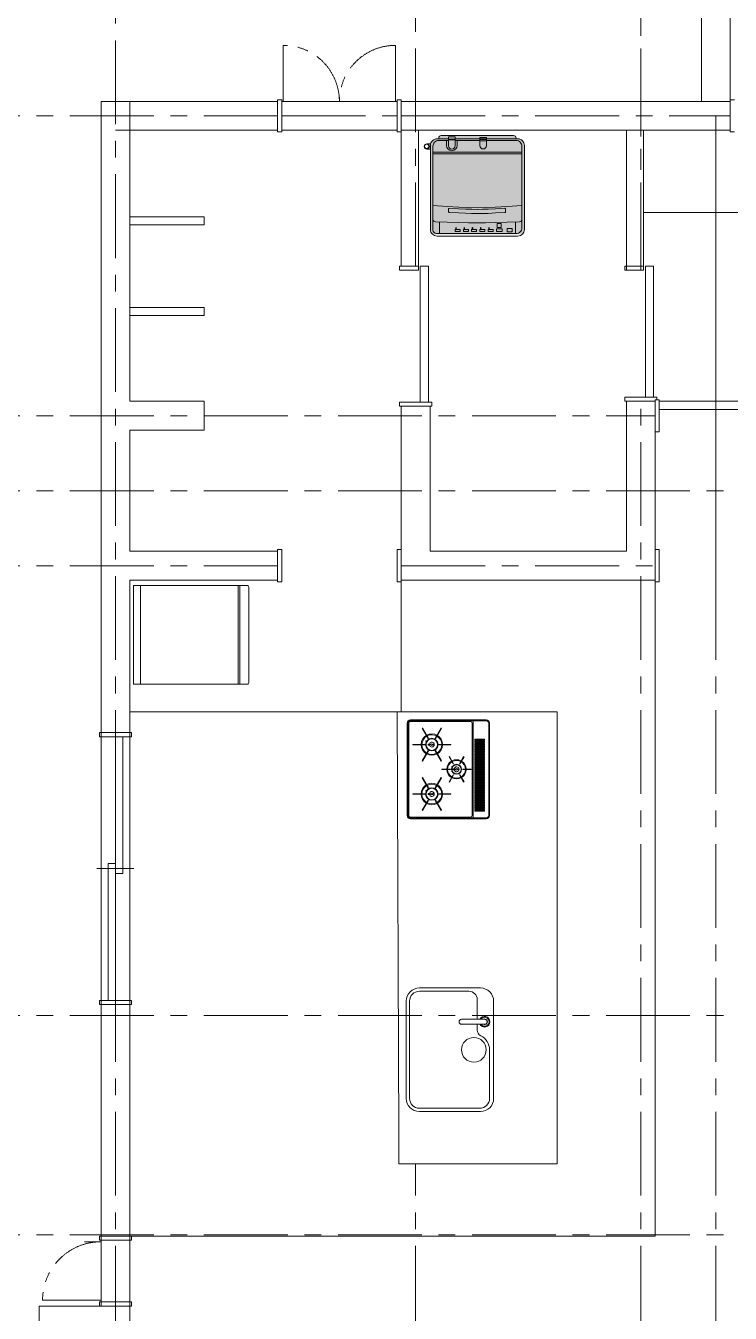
# Model space of a CAD drawing. Header units: millimetres. Extents: x -63086 to 144078, y -129912 to 13382.
# Drawn here: x 50146 to 54418, y 1483 to 9296 of the extents above; entities that cross this region are included whole.
import ezdxf

# ---------------------------------------------------------------- set-up
doc = ezdxf.new("R2010")
doc.units = ezdxf.units.MM
doc.linetypes.add('CENTERX2', pattern=[101.6, 63.5, -12.7, 12.7, -12.7])
doc.layers.get('0').update_dxf_attribs({"lineweight": 0})
for name, color, linetype, lineweight in [('001壁芯', 7, 'CENTERX2', 0), ('003壁', 7, 'Continuous', 9), ('004建具', 7, 'Continuous', 9), ('094システムキッチン', 7, 'Continuous', 0), ('097家具', 7, 'Continuous', 0)]:
    doc.layers.add(name, color=color, linetype=linetype, lineweight=lineweight)

# ---------------------------------------------------------------- blocks, each defined once
blk = doc.blocks.new('大型冷蔵庫6（CAD素材.com）')
at = {"color": 0, "linetype": 'ByBlock', "lineweight": -2}
for p, q in [((-300, 63.3), (300, 63.3)), ((-300, 53.3), (300, 53.3))]:
    blk.add_line(p, q, dxfattribs=at)
blk.add_lwpolyline([(-300, 699), (-300, 10, 0.414214), (-290, 0), (290, 0, 0.414214), (300, 10), (300, 699)], format="xyb", dxfattribs=at)
for points in [[(300, 699), (-300, 699)], [(-300, 657), (300, 657)]]:
    blk.add_lwpolyline(points, dxfattribs=at)
blk = doc.blocks.new('*U199')
at = {"color": 0, "linetype": 'ByBlock', "lineweight": -2}
for p, q in [((-19.5, 559.7), (4, 559.7)), ((112, 583.8), (152.5, 583.8)), ((152.7, 580), (302.9, 580)), ((153, 590), (302.9, 590)), ((302.9, 595.5), (342.1, 595.5)), ((302.9, 593.4), (342.1, 593.4)), ((302.9, 585.8), (342.1, 585.8)), ((302.9, 577.1), (342.1, 577.1)), ((-19.5, 527.8), (2.5, 527.8)), ((17.5, 510), (557.5, 510)), ((17.5, 500), (557.5, 500)), ((497.5, 45), (497.5, 45))]:
    blk.add_line(p, q, dxfattribs=at)
for points in [[(2.5, 550, -0.414214), (42.5, 590), (112.2, 590)], [(2.5, 550), (2.5, 40, 0.414214), (42.5, 0), (532.5, 0, 0.414214), (572.5, 40), (572.5, 550, 0.414214), (532.5, 590), (342.1, 590)], [(112.4, 580), (93.1, 580), (52.5, 580, 0.414273), (17.5, 545), (17.5, 36.8, 0.369893), (39.9, 15), (522.5, 15, 0.414214), (557.5, 50), (557.5, 545, 0.414214), (522.5, 580), (342.1, 580)], [(522.5, 590), (522.5, 595, 0.414214), (507.5, 610), (67.5, 610, 0.414214), (52.5, 595), (52.5, 590)], [(164.7, 580), (164.7, 550.3, -1), (100.3, 550.3), (100.3, 580)], [(112.4, 587.5), (112.4, 547.8, 1), (152.6, 547.8), (152.7, 547.8), (152.7, 587.5)], [(17.5, 100.4, 0.325505), (32.9, 85.9), (103, 83.6), (174.3, 81.6), (232.8, 80.4), (285, 80), (337.2, 80.4), (395.7, 81.6), (467, 83.6), (543.4, 85.9, 0.307853), (557.5, 101.2)]]:
    blk.add_lwpolyline(points, format="xyb", dxfattribs=at)
for points in [[(153, 602.6), (153, 587.5), (112.2, 587.5), (112.2, 602.6)], [(182.5, 39), (152.5, 39), (152.5, 27), (182.5, 27)], [(232.5, 39), (202.5, 39), (202.5, 27), (232.5, 27)], [(282.5, 39), (252.5, 39), (252.5, 27), (282.5, 27)], [(332.5, 39), (302.5, 39), (302.5, 27), (332.5, 27)], [(382.5, 39), (352.5, 39), (352.5, 27), (382.5, 27)], [(402.5, 27), (402.5, 43), (437.5, 43), (437.5, 27)], [(408, 51.6), (408, 75.6), (432, 75.6), (432, 51.6)]]:
    blk.add_lwpolyline(points, close=True, dxfattribs=at)
for points in [[(342.1, 548.3), (342.1, 598), (302.9, 598), (302.9, 548.3, 1)], [(397.8, 140.1), (453.9, 143.3, 0.467752), (458, 147.6), (457.7, 164.8, 0.369744), (453.8, 168.5), (397.7, 165.8), (353.6, 163.8), (317.3, 162.6), (285, 162.2), (252.7, 162.6), (216.5, 163.7), (172.3, 165.6), (116.3, 168.3, 0.379267), (112.3, 164.8), (111.7, 148, 0.423458), (115.7, 144), (171.8, 140.6), (216.1, 138.1), (252.5, 136.7), (284.8, 136.1), (317.2, 136.5), (353.5, 137.9)]]:
    blk.add_lwpolyline(points, format="xyb", close=True, dxfattribs=at)
for points in [[(557.5, 185.2), (467, 179.2), (395.7, 175), (337.2, 172.5), (285, 171.6), (232.8, 172.5), (174.3, 175), (103, 179.2), (17.5, 185.2)], [(57.5, 85.1), (57.5, 15.9)], [(517.5, 85.1), (517.5, 67.2), (517.5, 15)], [(467.5, 35), (467.5, 45), (497.5, 45)], [(497.5, 45), (497.5, 25), (467.5, 25), (467.5, 45)]]:
    blk.add_lwpolyline(points, dxfattribs=at)
for centre, radius in [((-19.5, 543.7), 16), ((-19.5, 543.7), 13), ((157.5, 49.5), 1.71), ((157.5, 43.4), 1.71), ((157.5, 49.5), 0.709), ((157.5, 43.4), 0.709), ((207.5, 49.5), 1.71), ((207.5, 43.4), 1.71), ((207.5, 49.5), 0.709), ((207.5, 43.4), 0.709), ((257.5, 49.5), 1.71), ((257.5, 43.4), 1.71), ((257.5, 49.5), 0.709), ((257.5, 43.4), 0.709), ((307.5, 49.5), 1.71), ((307.5, 43.4), 1.71), ((307.5, 49.5), 0.709), ((307.5, 43.4), 0.709), ((358, 49.5), 1.71), ((358, 43.4), 1.71), ((358, 49.5), 0.709), ((358, 43.4), 0.709)]:
    blk.add_circle(centre, radius, dxfattribs=at)

msp = doc.modelspace()

# ---------------------------------------------------------------- hatches: boundary and pattern name
at = {"layer": '097家具', "ltscale": 10, "true_color": 0x868788, "transparency": 33554587}
h = msp.add_hatch(color=252, dxfattribs=at)
h.dxf.hatch_style = 1
h.paths.add_polyline_path([(53155.2562, 8519.6516), (52615.2562, 8519.6516), (52615.2562, 8204.8036), (52700.7347, 8198.8901), (52772.0531, 8194.6662), (52830.598, 8192.1319), (52882.7562, 8191.2871), (52934.9144, 8192.1319), (52993.4593, 8194.6662), (53064.7777, 8198.8901), (53155.2562, 8204.8036)], flags=17)
h.paths.add_polyline_path([(52900.6931, 8567.9682), (52900.6931, 8599.6516), (52762.4825, 8599.6516), (52762.4825, 8569.9816, -1), (52698.0299, 8569.9816), (52698.0299, 8599.6516), (52690.8252, 8599.6516), (52650.2632, 8599.6608, 0.414272724), (52615.2562, 8564.6608), (52615.2562, 8529.6516), (53155.2562, 8529.6516), (53155.2562, 8564.6516, 0.414213562), (53120.2562, 8599.6516), (52939.8193, 8599.6516), (52939.8193, 8567.9682, -1)], flags=17)
h.paths.add_polyline_path([(52939.8193, 8596.7559), (52900.6931, 8596.7559), (52900.6931, 8567.9682, 1), (52939.8193, 8567.9682)], flags=16)
h.paths.add_polyline_path([(53155.2562, 8529.6516), (52615.2562, 8529.6516), (52615.2562, 8519.6516), (53155.2562, 8519.6516)], flags=17)
h.paths.add_polyline_path([(52762.4825, 8599.6516), (52750.4428, 8599.6516), (52750.3088, 8567.4253, -1), (52710.2035, 8567.4253), (52710.2035, 8599.6516), (52698.0299, 8599.6516), (52698.0299, 8569.9816, 1), (52762.4825, 8569.9816)], flags=16)
h.paths.add_polyline_path([(52710.2035, 8603.4422), (52710.2035, 8567.4253, 1), (52750.3088, 8567.4253), (52750.4301, 8603.4422)], flags=17)
h.paths.add_polyline_path([(52750.711, 8622.2169), (52709.9518, 8622.2169), (52709.9518, 8607.1957), (52750.711, 8607.1957)])
h.paths.add_polyline_path([(53105.2562, 8629.6516), (52665.2562, 8629.6516, 0.414213562), (52650.2562, 8614.6516), (52650.2562, 8609.6516), (52709.9518, 8609.6516), (52709.9518, 8622.2169), (52750.711, 8622.2169), (52750.711, 8609.6516), (52900.6931, 8609.6516), (52900.6931, 8617.6962), (52939.8193, 8617.6962), (52939.8193, 8609.6516), (53120.2562, 8609.6516), (53120.2562, 8614.6516, 0.414213562)])
h.paths.add_polyline_path([(52900.6931, 8609.6516), (52750.711, 8609.6516), (52750.711, 8607.1957), (52750.6601, 8599.6516), (52900.6931, 8599.6516)], flags=17)
h.paths.add_polyline_path([(52750.4428, 8607.1957), (52710.2035, 8607.1957), (52710.2035, 8603.4422), (52750.4428, 8603.4422)], flags=17)
h.paths.add_polyline_path([(52710.2035, 8607.1957), (52709.9518, 8607.1957), (52709.9518, 8609.6516), (52640.2562, 8609.6516, 0.414213562), (52600.2562, 8569.6516), (52600.2562, 8059.6516, 0.215374259), (52613.8129, 8029.639), (53156.6995, 8029.639, 0.215374259), (53170.2562, 8059.6516), (53170.2562, 8569.6516, 0.414213562), (53130.2562, 8609.6516), (52939.8193, 8609.6516), (52939.8193, 8599.6516), (53120.2562, 8599.6516, -0.414213562), (53155.2562, 8564.6516), (53155.2562, 8069.6516, -0.414213562), (53120.2562, 8034.6516), (52637.6995, 8034.6516, -0.369893064), (52615.2562, 8056.4747), (52615.2562, 8564.6608, -0.414272724), (52650.2632, 8599.6608), (52690.8252, 8599.6516), (52710.2035, 8599.6516)])
h.paths.add_polyline_path([(53055.4214, 8184.4032, 0.369744195), (53051.5441, 8188.1983), (52995.5014, 8185.4448), (52951.3283, 8183.4754), (52915.0702, 8182.2875), (52882.7729, 8181.8785), (52850.4819, 8182.246), (52814.2429, 8183.3873), (52770.1014, 8185.3), (52714.103, 8187.9816, 0.427922149), (52710.0662, 8183.7556), (52709.4624, 8167.6665, 0.42345751), (52713.4301, 8163.6111), (52769.6002, 8160.2149), (52813.8739, 8157.7809), (52850.2145, 8156.3016), (52882.5856, 8155.7692), (52914.9505, 8156.176), (52951.2727, 8157.5143), (52995.5155, 8159.7765), (53051.6426, 8162.9547, 0.467751726), (53055.8054, 8167.2092)], flags=0)
h.paths.add_polyline_path([(53155.2562, 8204.8036), (53064.7777, 8198.8901), (52993.4593, 8194.6662), (52934.9144, 8192.1319), (52882.7562, 8191.2871), (52830.598, 8192.1319), (52772.0531, 8194.6662), (52700.7347, 8198.8901), (52615.2562, 8204.8036), (52615.2562, 8120.0491, 0.325621266), (52630.6286, 8105.5197), (52700.7347, 8103.2017), (52772.0531, 8101.2072), (52830.598, 8100.0105), (52882.7562, 8099.6116), (52934.9144, 8100.0105), (52993.4593, 8101.2072), (53064.7777, 8103.2017), (53141.1529, 8105.5588, 0.307846909), (53155.2562, 8120.8981)], flags=17)
h.paths.add_polyline_path([(52882.5856, 8155.7692), (52850.2145, 8156.3016), (52813.8739, 8157.7809), (52769.6002, 8160.2149), (52713.4301, 8163.6111, -0.42345751), (52709.4624, 8167.6665), (52710.0915, 8184.4303, -0.379267382), (52714.103, 8187.9816), (52770.1014, 8185.3), (52814.2429, 8183.3873), (52850.4819, 8182.246), (52882.7729, 8181.8785), (52915.0702, 8182.2875), (52951.3283, 8183.4754), (52995.5014, 8185.4448), (53051.5441, 8188.1983, -0.369744195), (53055.4214, 8184.4032), (53055.8054, 8167.2092, -0.467751726), (53051.6426, 8162.9547), (52995.5155, 8159.7765), (52951.2727, 8157.5143), (52914.9505, 8156.176)], flags=16)
h.paths.add_polyline_path([(53115.2723, 8104.7601), (53064.7777, 8103.2017), (52993.4593, 8101.2072), (52934.9144, 8100.0105), (52882.7562, 8099.6116), (52830.598, 8100.0105), (52772.0531, 8101.2072), (52700.7347, 8103.2017), (52655.2218, 8104.7065), (52655.2813, 8034.6516), (53115.268, 8034.6516), (53115.2504, 8086.8732)], flags=17)
h.paths.add_polyline_path([(52756.9577, 8069.143, -1), (52753.5392, 8069.143, -1)], flags=16)
h.paths.add_polyline_path([(52755.9577, 8069.143, -1), (52754.5392, 8069.143, -1)], flags=0)
h.paths.add_polyline_path([(52756.9577, 8063.054, -1), (52753.5392, 8063.054, -1)], flags=16)
h.paths.add_polyline_path([(52755.9577, 8063.054, -1), (52754.5392, 8063.054, -1)], flags=0)
h.paths.add_polyline_path([(52780.2485, 8058.6516), (52780.2485, 8046.6516), (52750.2485, 8046.6516), (52750.2485, 8058.6516)], flags=16)
h.paths.add_polyline_path([(52806.9577, 8069.143, -1), (52803.5392, 8069.143, -1)], flags=16)
h.paths.add_polyline_path([(52805.9577, 8069.143, -1), (52804.5392, 8069.143, -1)], flags=0)
h.paths.add_polyline_path([(52806.9577, 8063.054, -1), (52803.5392, 8063.054, -1)], flags=16)
h.paths.add_polyline_path([(52805.9577, 8063.054, -1), (52804.5392, 8063.054, -1)], flags=0)
h.paths.add_polyline_path([(52800.2485, 8058.6516), (52830.2485, 8058.6516), (52830.2485, 8046.6516), (52800.2485, 8046.6516)], flags=16)
h.paths.add_polyline_path([(52856.9577, 8069.143, -1), (52853.5392, 8069.143, -1)], flags=16)
h.paths.add_polyline_path([(52850.2485, 8058.6516), (52880.2485, 8058.6516), (52880.2485, 8046.6516), (52850.2485, 8046.6516)], flags=16)
h.paths.add_polyline_path([(52855.9577, 8069.143, -1), (52854.5392, 8069.143, -1)], flags=0)
h.paths.add_polyline_path([(52856.9577, 8063.054, -1), (52853.5392, 8063.054, -1)], flags=16)
h.paths.add_polyline_path([(52855.9577, 8063.054, -1), (52854.5392, 8063.054, -1)], flags=0)
h.paths.add_polyline_path([(52900.2485, 8058.6516), (52930.2485, 8058.6516), (52930.2485, 8046.6516), (52900.2485, 8046.6516)], flags=16)
h.paths.add_polyline_path([(52906.9577, 8069.143, -1), (52903.5392, 8069.143, -1)], flags=16)
h.paths.add_polyline_path([(52905.9577, 8069.143, -1), (52904.5392, 8069.143, -1)], flags=0)
h.paths.add_polyline_path([(52906.9577, 8063.054, -1), (52903.5392, 8063.054, -1)], flags=16)
h.paths.add_polyline_path([(52905.9577, 8063.054, -1), (52904.5392, 8063.054, -1)], flags=0)
h.paths.add_polyline_path([(52950.2485, 8058.6516), (52980.2485, 8058.6516), (52980.2485, 8046.6516), (52950.2485, 8046.6516)], flags=16)
h.paths.add_polyline_path([(52957.4874, 8069.143, -1), (52954.0689, 8069.143, -1)], flags=16)
h.paths.add_polyline_path([(52957.4874, 8063.054, -1), (52954.0689, 8063.054, -1)], flags=16)
h.paths.add_polyline_path([(52956.4874, 8069.143, -1), (52955.0689, 8069.143, -1)], flags=0)
h.paths.add_polyline_path([(52956.4874, 8063.054, -1), (52955.0689, 8063.054, -1)], flags=0)
h.paths.add_polyline_path([(53000.2485, 8062.6516), (53035.2485, 8062.6516), (53035.2485, 8046.6516), (53000.2485, 8046.6516)], flags=16)
h.paths.add_polyline_path([(53005.7485, 8095.2583), (53029.7485, 8095.2583), (53029.7485, 8071.2583), (53005.7485, 8071.2583)], flags=16)
h.paths.add_polyline_path([(53065.2509, 8064.6516), (53095.2476, 8064.6516), (53095.2476, 8044.6516), (53065.2476, 8044.6516)], flags=16)
at = {"layer": '097家具', "ltscale": 10, "true_color": 0x868788, "transparency": 33554577}
h = msp.add_hatch(color=252, dxfattribs=at)
h.dxf.hatch_style = 1
h.paths.add_polyline_path([(53055.4214, 8184.4032, 0.369744195), (53051.5441, 8188.1983), (52995.5014, 8185.4448), (52951.3283, 8183.4754), (52915.0702, 8182.2875), (52882.7729, 8181.8785), (52850.4819, 8182.246), (52814.2429, 8183.3873), (52770.1014, 8185.3), (52714.103, 8187.9816, 0.427922149), (52710.0662, 8183.7556), (52709.4624, 8167.6665, 0.42345751), (52713.4301, 8163.6111), (52769.6002, 8160.2149), (52813.8739, 8157.7809), (52850.2145, 8156.3016), (52882.5856, 8155.7692), (52914.9505, 8156.176), (52951.2727, 8157.5143), (52995.5155, 8159.7765), (53051.6426, 8162.9547, 0.467751726), (53055.8054, 8167.2092)], flags=0)
h.paths.add_polyline_path([(53170.2562, 8569.6516, 0.414213562), (53130.2562, 8609.6516), (52939.8193, 8609.6516), (52939.8193, 8567.9682, -1), (52900.6931, 8567.9682), (52900.6931, 8599.6516), (52750.4428, 8599.6516), (52750.3088, 8567.4253, -1), (52710.2035, 8567.4253), (52710.2035, 8607.1957), (52709.9518, 8607.1957), (52709.9518, 8609.6516), (52640.2562, 8609.6516, 0.414213562), (52600.2562, 8569.6516), (52600.2562, 8059.6516, 0.215374259), (52613.8129, 8029.639), (53156.6995, 8029.639, 0.215374259), (53170.2562, 8059.6516)])
h.paths.add_polyline_path([(52750.2485, 8058.6516), (52780.2485, 8058.6516), (52780.2485, 8046.6516), (52750.2485, 8046.6516)], flags=16)
h.paths.add_polyline_path([(52756.9577, 8069.143, -1), (52753.5392, 8069.143, -1)], flags=16)
h.paths.add_polyline_path([(52756.9577, 8063.054, -1), (52753.5392, 8063.054, -1)], flags=16)
h.paths.add_polyline_path([(52755.9577, 8069.143, -1), (52754.5392, 8069.143, -1)], flags=0)
h.paths.add_polyline_path([(52755.9577, 8063.054, -1), (52754.5392, 8063.054, -1)], flags=0)
h.paths.add_polyline_path([(52709.4624, 8167.6665), (52710.0915, 8184.4303, -0.379267382), (52714.103, 8187.9816), (52770.1014, 8185.3), (52814.2429, 8183.3873), (52850.4819, 8182.246), (52882.7729, 8181.8785), (52915.0702, 8182.2875), (52951.3283, 8183.4754), (52995.5014, 8185.4448), (53051.5441, 8188.1983, -0.369744195), (53055.4214, 8184.4032), (53055.8054, 8167.2092, -0.467751726), (53051.6426, 8162.9547), (52995.5155, 8159.7765), (52951.2727, 8157.5143), (52914.9505, 8156.176), (52882.5856, 8155.7692), (52850.2145, 8156.3016), (52813.8739, 8157.7809), (52769.6002, 8160.2149), (52713.4301, 8163.6111, -0.42345751)], flags=16)
h.paths.add_polyline_path([(52800.2485, 8058.6516), (52830.2485, 8058.6516), (52830.2485, 8046.6516), (52800.2485, 8046.6516)], flags=16)
h.paths.add_polyline_path([(52806.9577, 8069.143, -1), (52803.5392, 8069.143, -1)], flags=16)
h.paths.add_polyline_path([(52806.9577, 8063.054, -1), (52803.5392, 8063.054, -1)], flags=16)
h.paths.add_polyline_path([(52805.9577, 8069.143, -1), (52804.5392, 8069.143, -1)], flags=0)
h.paths.add_polyline_path([(52805.9577, 8063.054, -1), (52804.5392, 8063.054, -1)], flags=0)
h.paths.add_polyline_path([(52850.2485, 8058.6516), (52880.2485, 8058.6516), (52880.2485, 8046.6516), (52850.2485, 8046.6516)], flags=16)
h.paths.add_polyline_path([(52856.9577, 8069.143, -1), (52853.5392, 8069.143, -1)], flags=16)
h.paths.add_polyline_path([(52856.9577, 8063.054, -1), (52853.5392, 8063.054, -1)], flags=16)
h.paths.add_polyline_path([(52855.9577, 8069.143, -1), (52854.5392, 8069.143, -1)], flags=0)
h.paths.add_polyline_path([(52855.9577, 8063.054, -1), (52854.5392, 8063.054, -1)], flags=0)
h.paths.add_polyline_path([(52900.2485, 8058.6516), (52930.2485, 8058.6516), (52930.2485, 8046.6516), (52900.2485, 8046.6516)], flags=16)
h.paths.add_polyline_path([(52906.9577, 8069.143, -1), (52903.5392, 8069.143, -1)], flags=16)
h.paths.add_polyline_path([(52906.9577, 8063.054, -1), (52903.5392, 8063.054, -1)], flags=16)
h.paths.add_polyline_path([(52905.9577, 8069.143, -1), (52904.5392, 8069.143, -1)], flags=0)
h.paths.add_polyline_path([(52905.9577, 8063.054, -1), (52904.5392, 8063.054, -1)], flags=0)
h.paths.add_polyline_path([(52950.2485, 8058.6516), (52980.2485, 8058.6516), (52980.2485, 8046.6516), (52950.2485, 8046.6516)], flags=16)
h.paths.add_polyline_path([(52957.4874, 8069.143, -1), (52954.0689, 8069.143, -1)], flags=16)
h.paths.add_polyline_path([(52957.4874, 8063.054, -1), (52954.0689, 8063.054, -1)], flags=16)
h.paths.add_polyline_path([(52956.4874, 8069.143, -1), (52955.0689, 8069.143, -1)], flags=0)
h.paths.add_polyline_path([(52956.4874, 8063.054, -1), (52955.0689, 8063.054, -1)], flags=0)
h.paths.add_polyline_path([(53000.2485, 8062.6516), (53035.2485, 8062.6516), (53035.2485, 8046.6516), (53000.2485, 8046.6516)], flags=16)
h.paths.add_polyline_path([(53005.7485, 8071.2583), (53005.7485, 8095.2583), (53029.7485, 8095.2583), (53029.7485, 8071.2583)], flags=16)
h.paths.add_polyline_path([(53065.2509, 8064.6516), (53095.2476, 8064.6516), (53095.2476, 8044.6516), (53065.2476, 8044.6516)], flags=16)
h.paths.add_polyline_path([(52939.8193, 8613.0364), (52900.6931, 8613.0364), (52900.6931, 8605.4941), (52939.8193, 8605.4941)])
h.paths.add_polyline_path([(52939.8193, 8605.4941), (52900.6931, 8605.4941), (52900.6931, 8596.7559), (52939.8193, 8596.7559)], flags=17)
at = {"layer": '097家具', "ltscale": 10, "true_color": 0x868788, "transparency": 33554587}
h = msp.add_hatch(color=252, dxfattribs=at)
h.dxf.hatch_style = 1
h.paths.add_polyline_path([(53155.2562, 8204.8036), (53064.7777, 8198.8901), (52993.4593, 8194.6662), (52934.9144, 8192.1319), (52882.7562, 8191.2871), (52830.598, 8192.1319), (52772.0531, 8194.6662), (52700.7347, 8198.8901), (52615.2562, 8204.8036), (52615.2562, 8120.0491, 0.325621266), (52630.6286, 8105.5197), (52700.7347, 8103.2017), (52772.0531, 8101.2072), (52830.598, 8100.0105), (52882.7562, 8099.6116), (52934.9144, 8100.0105), (52993.4593, 8101.2072), (53064.7777, 8103.2017), (53141.1529, 8105.5588, 0.307846909), (53155.2562, 8120.8981)])
h.paths.add_polyline_path([(52914.9505, 8156.176), (52882.5856, 8155.7692), (52850.2145, 8156.3016), (52813.8739, 8157.7809), (52769.6002, 8160.2149), (52713.4301, 8163.6111, -0.42345751), (52709.4624, 8167.6665), (52710.0915, 8184.4303, -0.379267382), (52714.103, 8187.9816), (52770.1014, 8185.3), (52814.2429, 8183.3873), (52850.4819, 8182.246), (52882.7729, 8181.8785), (52915.0702, 8182.2875), (52951.3283, 8183.4754), (52995.5014, 8185.4448), (53051.5441, 8188.1983, -0.369744195), (53055.4214, 8184.4032), (53055.8054, 8167.2092, -0.467751726), (53051.6426, 8162.9547), (52995.5155, 8159.7765), (52951.2727, 8157.5143)], flags=16)
h.paths.add_polyline_path([(53055.8054, 8167.2092), (53055.4214, 8184.4032, 0.369744195), (53051.5441, 8188.1983), (52995.5014, 8185.4448), (52951.3283, 8183.4754), (52915.0702, 8182.2875), (52882.7729, 8181.8785), (52850.4819, 8182.246), (52814.2429, 8183.3873), (52770.1014, 8185.3), (52714.103, 8187.9816, 0.427922149), (52710.0662, 8183.7556), (52709.4624, 8167.6665, 0.42345751), (52713.4301, 8163.6111), (52769.6002, 8160.2149), (52813.8739, 8157.7809), (52850.2145, 8156.3016), (52882.5856, 8155.7692), (52914.9505, 8156.176), (52951.2727, 8157.5143), (52995.5155, 8159.7765), (53051.6426, 8162.9547, 0.467751726)], flags=0)
h.paths.add_polyline_path([(53035.2485, 8062.6516), (53000.2485, 8062.6516), (53000.2485, 8046.6516), (53035.2485, 8046.6516)], flags=16)
h.paths.add_polyline_path([(53095.2476, 8064.6516), (53065.2509, 8064.6516), (53065.2509, 8054.6516), (53065.2476, 8044.6516), (53095.2476, 8044.6516)], flags=16)
h.paths.add_polyline_path([(53029.7485, 8095.2583), (53005.7485, 8095.2583), (53005.7485, 8071.2583), (53029.7485, 8071.2583)], flags=16)
h.paths.add_polyline_path([(52980.2485, 8058.6516), (52950.2485, 8058.6516), (52950.2485, 8046.6516), (52980.2485, 8046.6516)], flags=16)
h.paths.add_polyline_path([(52930.2485, 8058.6516), (52900.2485, 8058.6516), (52900.2485, 8046.6516), (52930.2485, 8046.6516)], flags=16)
h.paths.add_polyline_path([(52880.2485, 8058.6516), (52850.2485, 8058.6516), (52850.2485, 8046.6516), (52880.2485, 8046.6516)], flags=16)
h.paths.add_polyline_path([(53115.2504, 8086.8732), (53115.2723, 8104.7601), (53064.7777, 8103.2017), (52993.4593, 8101.2072), (52934.9144, 8100.0105), (52882.7562, 8099.6116), (52830.598, 8100.0105), (52772.0531, 8101.2072), (52700.7347, 8103.2017), (52630.6286, 8105.5197, -0.325621266), (52615.2562, 8120.0491), (52615.2562, 8056.4747, 0.369893064), (52637.6995, 8034.6516), (53115.268, 8034.6516)])
h.paths.add_polyline_path([(52850.2485, 8058.6516), (52880.2485, 8058.6516), (52880.2485, 8046.6516), (52850.2485, 8046.6516)], flags=0)
h.paths.add_polyline_path([(52853.5392, 8063.054, -1), (52856.9577, 8063.054, -1)], flags=16)
h.paths.add_polyline_path([(52854.5392, 8063.054, -1), (52855.9577, 8063.054, -1)], flags=0)
h.paths.add_polyline_path([(52853.5392, 8069.143, -1), (52856.9577, 8069.143, -1)], flags=16)
h.paths.add_polyline_path([(52854.5392, 8069.143, -1), (52855.9577, 8069.143, -1)], flags=0)
h.paths.add_polyline_path([(52830.2485, 8046.6516), (52800.2485, 8046.6516), (52800.2485, 8058.6516), (52830.2485, 8058.6516)], flags=16)
h.paths.add_polyline_path([(52803.5392, 8063.054, -1), (52806.9577, 8063.054, -1)], flags=16)
h.paths.add_polyline_path([(52804.5392, 8063.054, -1), (52805.9577, 8063.054, -1)], flags=0)
h.paths.add_polyline_path([(52803.5392, 8069.143, -1), (52806.9577, 8069.143, -1)], flags=16)
h.paths.add_polyline_path([(52804.5392, 8069.143, -1), (52805.9577, 8069.143, -1)], flags=0)
h.paths.add_polyline_path([(52900.2485, 8058.6516), (52930.2485, 8058.6516), (52930.2485, 8046.6516), (52900.2485, 8046.6516)], flags=0)
h.paths.add_polyline_path([(52903.5392, 8063.054, -1), (52906.9577, 8063.054, -1)], flags=16)
h.paths.add_polyline_path([(52905.9577, 8063.054, -1), (52904.5392, 8063.054, -1)], flags=0)
h.paths.add_polyline_path([(52903.5392, 8069.143, -1), (52906.9577, 8069.143, -1)], flags=16)
h.paths.add_polyline_path([(52904.5392, 8069.143, -1), (52905.9577, 8069.143, -1)], flags=0)
h.paths.add_polyline_path([(52780.2485, 8046.6516), (52750.2485, 8046.6516), (52750.2485, 8058.6516), (52780.2485, 8058.6516)], flags=16)
h.paths.add_polyline_path([(52753.5392, 8063.054, -1), (52756.9577, 8063.054, -1)], flags=16)
h.paths.add_polyline_path([(52753.5392, 8069.143, -1), (52756.9577, 8069.143, -1)], flags=16)
h.paths.add_polyline_path([(52754.5392, 8063.054, -1), (52755.9577, 8063.054, -1)], flags=0)
h.paths.add_polyline_path([(52754.5392, 8069.143, -1), (52755.9577, 8069.143, -1)], flags=0)
h.paths.add_polyline_path([(52950.2485, 8058.6516), (52980.2485, 8058.6516), (52980.2485, 8046.6516), (52950.2485, 8046.6516)], flags=0)
h.paths.add_polyline_path([(52957.4874, 8063.054, -1), (52954.0689, 8063.054, -1)], flags=16)
h.paths.add_polyline_path([(52954.0689, 8069.143, -1), (52957.4874, 8069.143, -1)], flags=16)
h.paths.add_polyline_path([(52956.4874, 8063.054, -1), (52955.0689, 8063.054, -1)], flags=0)
h.paths.add_polyline_path([(52956.4874, 8069.143, -1), (52955.0689, 8069.143, -1)], flags=0)
h.paths.add_polyline_path([(53000.2485, 8062.6516), (53035.2485, 8062.6516), (53035.2485, 8046.6516), (53000.2485, 8046.6516)], flags=0)
h.paths.add_polyline_path([(53005.7485, 8071.2583), (53005.7485, 8095.2583), (53029.7485, 8095.2583), (53029.7485, 8071.2583)], flags=16)
h.paths.add_polyline_path([(53065.2509, 8064.6516), (53095.2476, 8064.6516), (53095.2476, 8044.6516), (53065.2476, 8044.6516)], flags=0)
h.paths.add_polyline_path([(52780.2485, 8058.6516), (52750.2485, 8058.6516), (52750.2485, 8046.6516), (52780.2485, 8046.6516)], flags=16)
h.paths.add_polyline_path([(52830.2485, 8058.6516), (52800.2485, 8058.6516), (52800.2485, 8046.6516), (52830.2485, 8046.6516)], flags=16)
h = msp.add_hatch(color=252, dxfattribs=at)
h.dxf.hatch_style = 1
h.paths.add_polyline_path([(52980.2485, 8058.6516), (52950.2485, 8058.6516), (52950.2485, 8046.6516), (52980.2485, 8046.6516)])
h.paths.add_polyline_path([(53035.2485, 8062.6516), (53000.2485, 8062.6516), (53000.2485, 8046.6516), (53035.2485, 8046.6516)])
h.paths.add_polyline_path([(53095.2476, 8064.6516), (53065.2509, 8064.6516), (53065.2509, 8054.6516), (53065.2476, 8044.6516), (53095.2476, 8044.6516)])
h.paths.add_polyline_path([(53055.4214, 8184.4032, 0.369744195), (53051.5441, 8188.1983), (52995.5014, 8185.4448), (52951.3283, 8183.4754), (52915.0702, 8182.2875), (52882.7729, 8181.8785), (52850.4819, 8182.246), (52814.2429, 8183.3873), (52770.1014, 8185.3), (52714.103, 8187.9816, 0.379267382), (52710.0915, 8184.4303), (52709.4624, 8167.6665, 0.42345751), (52713.4301, 8163.6111), (52769.6002, 8160.2149), (52813.8739, 8157.7809), (52850.2145, 8156.3016), (52882.5856, 8155.7692), (52914.9505, 8156.176), (52951.2727, 8157.5143), (52995.5155, 8159.7765), (53051.6426, 8162.9547, 0.467751726), (53055.8054, 8167.2092)])
h = msp.add_hatch(color=252, dxfattribs=at)
h.dxf.hatch_style = 1
h.paths.add_polyline_path([(52880.2485, 8058.6516), (52850.2485, 8058.6516), (52850.2485, 8046.6516), (52880.2485, 8046.6516)], flags=16)
h.paths.add_polyline_path([(52930.2485, 8058.6516), (52900.2485, 8058.6516), (52900.2485, 8046.6516), (52930.2485, 8046.6516)], flags=16)
h.paths.add_polyline_path([(53115.2504, 8086.8732), (53115.2723, 8104.7601), (53064.7777, 8103.2017), (52993.4593, 8101.2072), (52934.9144, 8100.0105), (52882.7562, 8099.6116), (52830.598, 8100.0105), (52772.0531, 8101.2072), (52700.7347, 8103.2017), (52630.6286, 8105.5197, -0.325621266), (52615.2562, 8120.0491), (52615.2562, 8056.4747, 0.369893064), (52637.6995, 8034.6516), (53115.268, 8034.6516)])
h.paths.add_polyline_path([(52980.2485, 8046.6516), (52950.2485, 8046.6516), (52950.2485, 8058.6516), (52980.2485, 8058.6516)], flags=16)
h.paths.add_polyline_path([(53000.2485, 8062.6516), (53035.2485, 8062.6516), (53035.2485, 8046.6516), (53000.2485, 8046.6516)], flags=16)
h.paths.add_polyline_path([(52954.0689, 8063.054, -1), (52957.4874, 8063.054, -1)], flags=16)
h.paths.add_polyline_path([(52955.0689, 8063.054, -1), (52956.4874, 8063.054, -1)], flags=0)
h.paths.add_polyline_path([(52954.0689, 8069.143, -1), (52957.4874, 8069.143, -1)], flags=16)
h.paths.add_polyline_path([(52955.0689, 8069.143, -1), (52956.4874, 8069.143, -1)], flags=0)
h.paths.add_polyline_path([(53005.7485, 8071.2583), (53005.7485, 8095.2583), (53029.7485, 8095.2583), (53029.7485, 8071.2583)], flags=16)
h.paths.add_polyline_path([(52930.2485, 8046.6516), (52900.2485, 8046.6516), (52900.2485, 8058.6516), (52930.2485, 8058.6516)], flags=16)
h.paths.add_polyline_path([(52903.5392, 8063.054, -1), (52906.9577, 8063.054, -1)], flags=16)
h.paths.add_polyline_path([(52904.5392, 8063.054, -1), (52905.9577, 8063.054, -1)], flags=0)
h.paths.add_polyline_path([(52903.5392, 8069.143, -1), (52906.9577, 8069.143, -1)], flags=16)
h.paths.add_polyline_path([(52904.5392, 8069.143, -1), (52905.9577, 8069.143, -1)], flags=0)
h.paths.add_polyline_path([(53065.2509, 8064.6516), (53095.2476, 8064.6516), (53095.2476, 8044.6516), (53065.2476, 8044.6516)], flags=16)
h.paths.add_polyline_path([(52880.2485, 8046.6516), (52850.2485, 8046.6516), (52850.2485, 8058.6516), (52880.2485, 8058.6516)], flags=16)
h.paths.add_polyline_path([(52853.5392, 8063.054, -1), (52856.9577, 8063.054, -1)], flags=16)
h.paths.add_polyline_path([(52853.5392, 8069.143, -1), (52856.9577, 8069.143, -1)], flags=16)
h.paths.add_polyline_path([(52854.5392, 8063.054, -1), (52855.9577, 8063.054, -1)], flags=0)
h.paths.add_polyline_path([(52854.5392, 8069.143, -1), (52855.9577, 8069.143, -1)], flags=0)
h.paths.add_polyline_path([(52830.2485, 8046.6516), (52800.2485, 8046.6516), (52800.2485, 8058.6516), (52830.2485, 8058.6516)], flags=16)
h.paths.add_polyline_path([(52803.5392, 8063.054, -1), (52806.9577, 8063.054, -1)], flags=16)
h.paths.add_polyline_path([(52803.5392, 8069.143, -1), (52806.9577, 8069.143, -1)], flags=16)
h.paths.add_polyline_path([(52804.5392, 8063.054, -1), (52805.9577, 8063.054, -1)], flags=0)
h.paths.add_polyline_path([(52804.5392, 8069.143, -1), (52805.9577, 8069.143, -1)], flags=0)
h.paths.add_polyline_path([(52780.2485, 8046.6516), (52750.2485, 8046.6516), (52750.2485, 8058.6516), (52780.2485, 8058.6516)], flags=16)
h.paths.add_polyline_path([(52753.5392, 8063.054, -1), (52756.9577, 8063.054, -1)], flags=16)
h.paths.add_polyline_path([(52753.5392, 8069.143, -1), (52756.9577, 8069.143, -1)], flags=16)
h.paths.add_polyline_path([(52754.5392, 8063.054, -1), (52755.9577, 8063.054, -1)], flags=0)
h.paths.add_polyline_path([(52754.5392, 8069.143, -1), (52755.9577, 8069.143, -1)], flags=0)
h.paths.add_polyline_path([(53035.2485, 8062.6516), (53000.2485, 8062.6516), (53000.2485, 8046.6516), (53035.2485, 8046.6516)], flags=0)
h.paths.add_polyline_path([(53095.2476, 8064.6516), (53065.2509, 8064.6516), (53065.2509, 8054.6516), (53065.2476, 8044.6516), (53095.2476, 8044.6516)], flags=0)

# ---------------------------------------------------------------- linework, layer by layer
at = {"layer": '001壁芯', "ltscale": 8}
for p, q in [((50690.7448, -4305.5057), (50690.7448, 12115.3398)), ((52510.7448, 7836.9193), (52510.7448, 12115.3398)), ((53875.7448, 7836.9193), (53875.7448, 12115.3398)), ((53875.7448, 7811.9193), (53875.7448, 12115.3398)), ((48788.821, 8749.4193), (51673.2448, 8749.4193)), ((48788.821, 8749.4193), (51673.2448, 8749.4193)), ((51698.2448, 8749.4193), (52398.2448, 8749.4193)), ((51698.2448, 8749.4193), (52398.2448, 8749.4193)), ((52423.2448, 8749.4193), (54418.2448, 8749.4193)), ((52423.2448, 8749.4193), (54418.2448, 8749.4193)), ((54330.7448, 5931.9193), (54330.7448, 8749.4193)), ((54330.7448, -4305.5057), (54330.7448, 8749.4193)), ((53875.7448, -4305.5057), (53875.7448, 7011.9193)), ((48788.821, 6929.4193), (53963.2448, 6929.4193)), ((48788.821, 6474.4193), (66369.5065, 6474.4193)), ((48788.821, 6019.4193), (51673.2448, 6019.4193)), ((52423.2448, 6019.4193), (53963.2448, 6019.4193)), ((48788.821, 3289.4193), (55783.2448, 3289.4193)), ((52510.7448, 2291.9193), (52510.7448, 2389.2359)), ((52510.7448, -4305.5057), (52510.7448, 2389.2359)), ((48788.821, 1959.4193), (66369.5065, 1959.4193))]:
    msp.add_line(p, q, dxfattribs=at)
at = {"layer": '003壁', "ltscale": 10}
for p, q in [((50690.7448, 8836.9193), (50603.2448, 8836.9193)), ((50603.2448, 8836.9193), (50603.2448, 1526.9193)), ((50690.7448, 8749.4193), (50690.7448, 8836.9193)), ((50690.7448, 8836.9193), (51673.2448, 8836.9193)), ((50690.7448, 8836.9193), (51673.2448, 8836.9193)), ((50778.2448, 8836.9193), (50778.2448, 7016.9193)), ((51698.2448, 8836.9193), (52398.2448, 8836.9193)), ((51698.2448, 8836.9193), (52398.2448, 8836.9193)), ((52423.2448, 8836.9193), (54418.2448, 8836.9193)), ((52423.2448, 8836.9193), (52528.6675, 8836.9193)), ((54418.2448, 8836.9193), (54418.2448, 8846.9193)), ((50690.7448, 8661.9193), (51673.2448, 8661.9193)), ((51698.2448, 8661.9193), (52398.2448, 8661.9193)), ((52510.7448, 8661.9193), (52423.2448, 8661.9193)), ((52423.2448, 8661.9193), (52423.2448, 7836.9193)), ((52423.2448, 8661.9193), (54418.2448, 8661.9193)), ((53788.2448, 8661.9193), (53788.2448, 7811.9193)), ((53788.2448, 8661.9193), (53788.2448, 7836.9193)), ((50778.2448, 7016.9193), (51228.2448, 7016.9193)), ((51228.2448, 7016.9193), (51228.2448, 6841.9193)), ((52423.2448, 6986.9193), (52423.2448, 6106.9193)), ((52598.2448, 6986.9193), (52598.2448, 6106.9193)), ((53788.2448, 7016.9193), (53788.2448, 6106.9193)), ((54813.2448, 7016.9193), (53988.2448, 7016.9193)), ((51228.2448, 6841.9193), (50778.2448, 6841.9193)), ((50778.2448, 6841.9193), (50778.2448, 6106.9193)), ((53963.2448, 6841.9193), (53963.2448, 6106.9193)), ((50778.2448, 6106.9193), (51673.2448, 6106.9193)), ((52598.2448, 6106.9193), (53788.2448, 6106.9193)), ((50778.2448, 5931.9193), (51673.2448, 5931.9193)), ((50778.2448, 5931.9193), (50778.2448, 1351.9193)), ((52423.2448, 5931.9193), (53963.2448, 5931.9193)), ((50603.2448, 3289.4193), (50603.2448, 1526.9193)), ((50228.2448, -568.0807), (50228.2448, 1526.9193)), ((50603.2448, 1526.9193), (50228.2448, 1526.9193))]:
    msp.add_line(p, q, dxfattribs=at)
at = {"layer": '004建具', "ltscale": 10}
for p, q in [((54243.2448, 10201.9193), (54243.2448, 8836.9193)), ((54418.2448, 10026.9193), (54418.2448, 8836.9193)), ((50690.7448, 4981.9193), (50690.7448, 3381.9193)), ((50735.7448, 4151.9193), (50735.7448, 4981.9193)), ((50690.7448, 4181.9193), (50576.8467, 4181.9193)), ((50576.8467, 4181.9193), (50800.7513, 4181.9193)), ((50690.7448, 4211.9193), (50645.7448, 4211.9193)), ((50645.7448, 4211.9193), (50645.7448, 3381.9193)), ((50690.7448, 4181.9193), (50690.7448, 4211.9193)), ((50690.7448, 4181.9193), (50690.7448, 4151.9193)), ((50690.7448, 4151.9193), (50735.7448, 4151.9193))]:
    msp.add_line(p, q, dxfattribs=at)
at = {"layer": '004建具', "linetype": 'CENTERX2', "ltscale": 5}
for p, q in [((51698.2448, 8846.9193), (51673.2448, 8846.9193)), ((51673.2448, 8846.9193), (51673.2448, 8836.9193)), ((51673.2448, 8836.9193), (51673.2448, 8661.9193)), ((51698.2448, 8836.9193), (51698.2448, 8846.9193)), ((51698.2448, 8651.9193), (51698.2448, 8836.9193)), ((52423.2448, 8846.9193), (52398.2448, 8846.9193)), ((52398.2448, 8846.9193), (52398.2448, 8836.9193)), ((52398.2448, 8836.9193), (52398.2448, 8661.9193)), ((52423.2448, 8836.9193), (52423.2448, 8846.9193)), ((52423.2448, 8651.9193), (52423.2448, 8836.9193)), ((54443.2448, 8846.9193), (54418.2448, 8846.9193)), ((54418.2448, 8846.9193), (54418.2448, 8836.9193)), ((54418.2448, 8836.9193), (54418.2448, 8661.9193)), ((51673.2448, 8661.9193), (51673.2448, 8651.9193)), ((51673.2448, 8651.9193), (51698.2448, 8651.9193)), ((52398.2448, 8661.9193), (52398.2448, 8651.9193)), ((52398.2448, 8651.9193), (52423.2448, 8651.9193)), ((54418.2448, 8661.9193), (54418.2448, 8651.9193)), ((54418.2448, 8651.9193), (54443.2448, 8651.9193)), ((52423.2448, 7836.9193), (52413.2448, 7836.9193)), ((52413.2448, 7836.9193), (52413.2448, 7811.9193)), ((52527.7448, 7836.9193), (52423.2448, 7836.9193)), ((52538.8875, 7836.9193), (52588.8875, 7836.9193)), ((53788.2448, 7836.9193), (53778.2448, 7836.9193)), ((53778.2448, 7836.9193), (53778.2448, 7811.9193)), ((53892.7448, 7836.9193), (53788.2448, 7836.9193)), ((53903.8875, 7836.9193), (53953.8875, 7836.9193)), ((52413.2448, 7811.9193), (52423.2448, 7811.9193)), ((52423.2448, 7811.9193), (52510.7448, 7811.9193)), ((53778.2448, 7811.9193), (53788.2448, 7811.9193)), ((53788.2448, 7811.9193), (53875.7448, 7811.9193)), ((53788.2448, 7041.9193), (53778.2448, 7041.9193)), ((53778.2448, 7041.9193), (53778.2448, 7016.9193)), ((53973.2448, 7041.9193), (53788.2448, 7041.9193)), ((53973.2448, 7026.9193), (53973.2448, 7041.9193)), ((52423.2448, 7011.9193), (52413.2448, 7011.9193)), ((52413.2448, 7011.9193), (52413.2448, 6986.9193)), ((52413.2448, 6986.9193), (52423.2448, 6986.9193)), ((52608.2448, 7011.9193), (52423.2448, 7011.9193)), ((52423.2448, 6986.9193), (52598.2448, 6986.9193)), ((52598.2448, 6986.9193), (52608.2448, 6986.9193)), ((52608.2448, 6986.9193), (52608.2448, 7011.9193)), ((53778.2448, 7016.9193), (53788.2448, 7016.9193)), ((53788.2448, 7016.9193), (53963.2448, 7016.9193)), ((53988.2448, 7026.9193), (53963.2448, 7026.9193)), ((53963.2448, 7026.9193), (53963.2448, 7016.9193)), ((53963.2448, 7016.9193), (53963.2448, 6841.9193)), ((53988.2448, 7016.9193), (53988.2448, 7026.9193)), ((53988.2448, 6831.9193), (53988.2448, 7016.9193)), ((53963.2448, 6841.9193), (53963.2448, 6831.9193)), ((53963.2448, 6831.9193), (53988.2448, 6831.9193)), ((51698.2448, 6116.9193), (51673.2448, 6116.9193)), ((51673.2448, 6116.9193), (51673.2448, 6106.9193)), ((51673.2448, 6106.9193), (51673.2448, 5931.9193)), ((51698.2448, 6106.9193), (51698.2448, 6116.9193)), ((51698.2448, 5921.9193), (51698.2448, 6106.9193)), ((52423.2448, 6116.9193), (52398.2448, 6116.9193)), ((52398.2448, 6116.9193), (52398.2448, 6106.9193)), ((52398.2448, 6106.9193), (52398.2448, 5931.9193)), ((52423.2448, 6106.9193), (52423.2448, 6116.9193)), ((52423.2448, 5921.9193), (52423.2448, 6106.9193)), ((53988.2448, 6116.9193), (53963.2448, 6116.9193)), ((53963.2448, 6116.9193), (53963.2448, 6106.9193)), ((53963.2448, 6106.9193), (53963.2448, 5931.9193)), ((53988.2448, 6106.9193), (53988.2448, 6116.9193)), ((53988.2448, 5921.9193), (53988.2448, 6106.9193)), ((51673.2448, 5931.9193), (51673.2448, 5921.9193)), ((51673.2448, 5921.9193), (51698.2448, 5921.9193)), ((52398.2448, 5931.9193), (52398.2448, 5921.9193)), ((52398.2448, 5921.9193), (52423.2448, 5921.9193)), ((53963.2448, 5931.9193), (53963.2448, 5921.9193)), ((53963.2448, 5921.9193), (53988.2448, 5921.9193)), ((50603.2448, 5006.9193), (50593.2448, 5006.9193)), ((50593.2448, 5006.9193), (50593.2448, 4981.9193)), ((50788.2448, 5006.9193), (50603.2448, 5006.9193)), ((50788.2448, 4981.9193), (50788.2448, 5006.9193)), ((50593.2448, 4981.9193), (50603.2448, 4981.9193)), ((50603.2448, 4981.9193), (50778.2448, 4981.9193)), ((50778.2448, 4981.9193), (50788.2448, 4981.9193)), ((50603.2448, 3381.9193), (50593.2448, 3381.9193)), ((50593.2448, 3381.9193), (50593.2448, 3356.9193)), ((50788.2448, 3381.9193), (50603.2448, 3381.9193)), ((50788.2448, 3356.9193), (50788.2448, 3381.9193)), ((50593.2448, 3356.9193), (50603.2448, 3356.9193)), ((50603.2448, 3356.9193), (50778.2448, 3356.9193)), ((50778.2448, 3356.9193), (50788.2448, 3356.9193)), ((50603.2448, 1951.9193), (50593.2448, 1951.9193)), ((50593.2448, 1951.9193), (50593.2448, 1926.9193)), ((50593.2448, 1926.9193), (50603.2448, 1926.9193)), ((50788.2448, 1951.9193), (50603.2448, 1951.9193)), ((50603.2448, 1926.9193), (50778.2448, 1926.9193)), ((50778.2448, 1926.9193), (50788.2448, 1926.9193)), ((50788.2448, 1926.9193), (50788.2448, 1951.9193)), ((50603.2448, 1551.9193), (50593.2448, 1551.9193)), ((50593.2448, 1551.9193), (50593.2448, 1526.9193)), ((50593.2448, 1526.9193), (50603.2448, 1526.9193)), ((50788.2448, 1551.9193), (50603.2448, 1551.9193)), ((50603.2448, 1526.9193), (50778.2448, 1526.9193)), ((50778.2448, 1526.9193), (50788.2448, 1526.9193)), ((50788.2448, 1526.9193), (50788.2448, 1551.9193))]:
    msp.add_line(p, q, dxfattribs=at)
for centre, radius, start, end in [((51708.2448, 8836.9193), 340, 0, 90), ((52388.2448, 8836.9193), 340, 90, 180), ((50603.2448, 1561.9193), 355, 90, 180)]:
    msp.add_arc(centre, radius, start, end, dxfattribs=at)
at = {"layer": '094システムキッチン', "ltscale": 10}
for points in [[(52408.707, 2559.2359), (52398.2448, 5131.9193), (53148.2448, 5131.9193)], [(52858.707, 4488.8568), (52858.707, 5078.8568)], [(52593.9168, 4936.3568), (52588.707, 4936.3568)], [(52593.9168, 4931.3568), (52588.707, 4931.3568)], [(52743.9168, 4786.3568), (52738.707, 4786.3568)], [(52743.9168, 4781.3568), (52738.707, 4781.3568)], [(52593.9168, 4636.3568), (52588.707, 4636.3568)], [(52593.9168, 4631.3568), (52588.707, 4631.3568)], [(52883.707, 3202.9041), (52883.707, 3236.9703)]]:
    msp.add_lwpolyline(points, dxfattribs=at)
for points in [[(52458.707, 4503.8568), (52458.707, 5063.8568, -0.414213562), (52478.707, 5083.8568), (52938.707, 5083.8568, -0.414213562), (52958.707, 5063.8568), (52958.707, 4503.8568, -0.414213562), (52938.707, 4483.8568), (52478.707, 4483.8568, -0.414213562)], [(52463.707, 4503.8568), (52463.707, 5063.8568, -0.414213562), (52478.707, 5078.8568), (52938.707, 5078.8568, -0.414213562), (52953.707, 5063.8568), (52953.707, 4503.8568, -0.414213562), (52938.707, 4488.8568), (52478.707, 4488.8568, -0.414213562)], [(52468.707, 4503.8568), (52468.707, 5063.8568, -0.414213562), (52478.707, 5073.8568), (52843.707, 5073.8568, -0.414213562), (52853.707, 5063.8568), (52853.707, 4503.8568, -0.414213562), (52843.707, 4493.8568), (52478.707, 4493.8568, -0.414213562)], [(52983.707, 2786.9703), (52983.707, 3376.9703, 0.414213562), (52903.707, 3456.9703), (52533.707, 3456.9703, 0.414213562), (52453.707, 3376.9703), (52453.707, 2786.9703, 0.414213562), (52533.707, 2706.9703), (52903.707, 2706.9703, 0.414213562)], [(52788.707, 3236.9703, -1), (52788.707, 3266.9703), (52928.707, 3266.9703, -1), (52928.707, 3236.9703)]]:
    msp.add_lwpolyline(points, format="xyb", close=True, dxfattribs=at)
for points in [[(52588.506, 4971.8459), (52585.908, 4970.3459), (52549.908, 5032.6997), (52552.506, 5034.1997)], [(52631.506, 4970.3459), (52628.908, 4971.8459), (52664.908, 5034.1997), (52667.506, 5032.6997)], [(52565.707, 4932.3568), (52565.707, 4935.3568), (52493.707, 4935.3568), (52493.707, 4932.3568)], [(52651.707, 4932.3568), (52651.707, 4935.3568), (52723.707, 4935.3568), (52723.707, 4932.3568)], [(52868.707, 4960.8568), (52868.707, 4966.8568), (52928.507, 4966.8568), (52928.507, 4960.8568)], [(52868.707, 4950.8568), (52868.707, 4956.8568), (52928.507, 4956.8568), (52928.507, 4950.8568)], [(52868.707, 4940.8568), (52868.707, 4946.8568), (52928.507, 4946.8568), (52928.507, 4940.8568)], [(52868.707, 4930.8568), (52868.707, 4936.8568), (52928.507, 4936.8568), (52928.507, 4930.8568)], [(52868.707, 4920.8568), (52868.707, 4926.8568), (52928.507, 4926.8568), (52928.507, 4920.8568)], [(52588.506, 4895.8677), (52585.908, 4897.3677), (52549.908, 4835.0139), (52552.506, 4833.5139)], [(52631.506, 4897.3677), (52628.908, 4895.8677), (52664.908, 4833.5139), (52667.506, 4835.0139)], [(52738.1879, 4816.697), (52740.5261, 4818.047), (52715.6261, 4861.175), (52713.2879, 4859.825)], [(52779.2261, 4816.697), (52776.8879, 4818.047), (52801.7879, 4861.175), (52804.1261, 4859.825)], [(52868.707, 4910.8568), (52868.707, 4916.8568), (52928.507, 4916.8568), (52928.507, 4910.8568)], [(52868.707, 4900.8568), (52868.707, 4906.8568), (52928.507, 4906.8568), (52928.507, 4900.8568)], [(52868.707, 4890.8568), (52868.707, 4896.8568), (52928.507, 4896.8568), (52928.507, 4890.8568)], [(52868.707, 4880.8568), (52868.707, 4886.8568), (52928.507, 4886.8568), (52928.507, 4880.8568)], [(52868.707, 4870.8568), (52868.707, 4876.8568), (52928.507, 4876.8568), (52928.507, 4870.8568)], [(52868.707, 4860.8568), (52868.707, 4866.8568), (52928.507, 4866.8568), (52928.507, 4860.8568)], [(52868.707, 4850.8568), (52868.707, 4856.8568), (52928.507, 4856.8568), (52928.507, 4850.8568)], [(52868.707, 4840.8568), (52868.707, 4846.8568), (52928.507, 4846.8568), (52928.507, 4840.8568)], [(52720.007, 4782.5068), (52720.007, 4785.2068), (52670.207, 4785.2068), (52670.207, 4782.5068)], [(52797.407, 4782.5068), (52797.407, 4785.2068), (52847.207, 4785.2068), (52847.207, 4782.5068)], [(52868.707, 4830.8568), (52868.707, 4836.8568), (52928.507, 4836.8568), (52928.507, 4830.8568)], [(52868.707, 4820.8568), (52868.707, 4826.8568), (52928.507, 4826.8568), (52928.507, 4820.8568)], [(52868.707, 4810.8568), (52868.707, 4816.8568), (52928.507, 4816.8568), (52928.507, 4810.8568)], [(52868.707, 4800.8568), (52868.707, 4806.8568), (52928.507, 4806.8568), (52928.507, 4800.8568)], [(52868.707, 4790.8568), (52868.707, 4796.8568), (52928.507, 4796.8568), (52928.507, 4790.8568)], [(52868.707, 4780.8568), (52868.707, 4786.8568), (52928.507, 4786.8568), (52928.507, 4780.8568)], [(52868.707, 4776.8568), (52868.707, 4770.8568), (52928.507, 4770.8568), (52928.507, 4776.8568)], [(52868.707, 4766.8568), (52868.707, 4760.8568), (52928.507, 4760.8568), (52928.507, 4766.8568)], [(52588.506, 4671.8459), (52585.908, 4670.3459), (52549.908, 4732.6997), (52552.506, 4734.1997)], [(52631.506, 4670.3459), (52628.908, 4671.8459), (52664.908, 4734.1997), (52667.506, 4732.6997)], [(52740.5261, 4749.6666), (52738.1879, 4751.0166), (52713.2879, 4707.8885), (52715.6261, 4706.5385)], [(52776.8879, 4749.6666), (52779.2261, 4751.0166), (52804.1261, 4707.8885), (52801.7879, 4706.5385)], [(52868.707, 4756.8568), (52868.707, 4750.8568), (52928.507, 4750.8568), (52928.507, 4756.8568)], [(52868.707, 4746.8568), (52868.707, 4740.8568), (52928.507, 4740.8568), (52928.507, 4746.8568)], [(52868.707, 4736.8568), (52868.707, 4730.8568), (52928.507, 4730.8568), (52928.507, 4736.8568)], [(52868.707, 4726.8568), (52868.707, 4720.8568), (52928.507, 4720.8568), (52928.507, 4726.8568)], [(52868.707, 4716.8568), (52868.707, 4710.8568), (52928.507, 4710.8568), (52928.507, 4716.8568)], [(52868.707, 4706.8568), (52868.707, 4700.8568), (52928.507, 4700.8568), (52928.507, 4706.8568)], [(52868.707, 4696.8568), (52868.707, 4690.8568), (52928.507, 4690.8568), (52928.507, 4696.8568)], [(52565.707, 4632.3568), (52565.707, 4635.3568), (52493.707, 4635.3568), (52493.707, 4632.3568)], [(52651.707, 4632.3568), (52651.707, 4635.3568), (52723.707, 4635.3568), (52723.707, 4632.3568)], [(52868.707, 4686.8568), (52868.707, 4680.8568), (52928.507, 4680.8568), (52928.507, 4686.8568)], [(52868.707, 4676.8568), (52868.707, 4670.8568), (52928.507, 4670.8568), (52928.507, 4676.8568)], [(52868.707, 4666.8568), (52868.707, 4660.8568), (52928.507, 4660.8568), (52928.507, 4666.8568)], [(52868.707, 4656.8568), (52868.707, 4650.8568), (52928.507, 4650.8568), (52928.507, 4656.8568)], [(52868.707, 4646.8568), (52868.707, 4640.8568), (52928.507, 4640.8568), (52928.507, 4646.8568)], [(52868.707, 4636.8568), (52868.707, 4630.8568), (52928.507, 4630.8568), (52928.507, 4636.8568)], [(52868.707, 4626.8568), (52868.707, 4620.8568), (52928.507, 4620.8568), (52928.507, 4626.8568)], [(52868.707, 4616.8568), (52868.707, 4610.8568), (52928.507, 4610.8568), (52928.507, 4616.8568)], [(52588.506, 4595.8677), (52585.908, 4597.3677), (52549.908, 4535.0139), (52552.506, 4533.5139)], [(52631.506, 4597.3677), (52628.908, 4595.8677), (52664.908, 4533.5139), (52667.506, 4535.0139)], [(52868.707, 4606.8568), (52868.707, 4600.8568), (52928.507, 4600.8568), (52928.507, 4606.8568)], [(52868.707, 4596.8568), (52868.707, 4590.8568), (52928.507, 4590.8568), (52928.507, 4596.8568)], [(52868.707, 4586.8568), (52868.707, 4580.8568), (52928.507, 4580.8568), (52928.507, 4586.8568)], [(52868.707, 4576.8568), (52868.707, 4570.8568), (52928.507, 4570.8568), (52928.507, 4576.8568)], [(52868.707, 4566.8568), (52868.707, 4560.8568), (52928.507, 4560.8568), (52928.507, 4566.8568)], [(52868.707, 4556.8568), (52868.707, 4550.8568), (52928.507, 4550.8568), (52928.507, 4556.8568)], [(52868.707, 4546.8568), (52868.707, 4540.8568), (52928.507, 4540.8568), (52928.507, 4546.8568)], [(52868.707, 4536.8568), (52868.707, 4530.8568), (52928.507, 4530.8568), (52928.507, 4536.8568)]]:
    msp.add_lwpolyline(points, close=True, dxfattribs=at)
for points in [[(52642.4974, 4989.3834, 0.577350269), (52543.7243, 4935.3568)], [(52543.7243, 4932.3568, 0.255618787), (52574.9166, 4878.3301)], [(52639.9967, 4985.0521, 0.577350269), (52548.7258, 4935.3568)], [(52548.7258, 4932.3568, 0.254594376), (52577.4173, 4882.6615)], [(52588.707, 4936.3568, 1), (52588.707, 4931.3568)], [(52593.9168, 4931.3568, 11.916079783), (52593.9168, 4936.3568)], [(52668.6882, 4935.3568, 0.254594376), (52639.9967, 4985.0521)], [(52639.9967, 4882.6615, 0.254594376), (52668.6882, 4932.3568)], [(52673.6897, 4935.3568, 0.255618787), (52642.4974, 4989.3834)], [(52642.4974, 4878.3301, 0.255618787), (52673.6897, 4932.3568)], [(52577.5147, 4876.8301, 0.255618787), (52639.8993, 4876.8301)], [(52580.0154, 4881.1615, 0.254594376), (52637.3986, 4881.1615)], [(52728.2957, 4833.8308, 0.255618787), (52700.2226, 4785.2068)], [(52700.2226, 4782.5068, 0.255618787), (52728.2957, 4733.8828)], [(52730.5463, 4829.9325, 0.254594376), (52704.7239, 4785.2068)], [(52704.7239, 4782.5068, 0.254594376), (52730.5463, 4737.781)], [(52786.7801, 4835.1808, 0.255618787), (52730.6339, 4835.1808)], [(52784.5294, 4831.2825, 0.254594376), (52732.8846, 4831.2825)], [(52738.707, 4786.3568, 1), (52738.707, 4781.3568)], [(52743.9168, 4781.3568, 11.916079783), (52743.9168, 4786.3568)], [(52812.6901, 4785.2068, 0.254594376), (52786.8677, 4829.9325)], [(52786.8677, 4737.781, 0.254594376), (52812.6901, 4782.5068)], [(52817.1914, 4785.2068, 0.255618787), (52789.1183, 4833.8308)], [(52789.1183, 4733.8828, 0.255618787), (52817.1914, 4782.5068)], [(52574.9166, 4689.3834, 0.255618787), (52543.7243, 4635.3568)], [(52639.8993, 4690.8834, 0.255618787), (52577.5147, 4690.8834)], [(52637.3986, 4686.5521, 0.254594376), (52580.0154, 4686.5521)], [(52673.6897, 4635.3568, 0.255618787), (52642.4974, 4689.3834)], [(52730.6339, 4732.5328, 0.255618787), (52786.7801, 4732.5328)], [(52732.8846, 4736.431, 0.254594376), (52784.5294, 4736.431)], [(52543.7243, 4632.3568, 0.255618787), (52574.9166, 4578.3301)], [(52577.4173, 4685.0521, 0.254594376), (52548.7258, 4635.3568)], [(52548.7258, 4632.3568, 0.254594376), (52577.4173, 4582.6615)], [(52588.707, 4636.3568, 1), (52588.707, 4631.3568)], [(52593.9168, 4631.3568, 11.916079783), (52593.9168, 4636.3568)], [(52668.6882, 4635.3568, 0.254594376), (52639.9967, 4685.0521)], [(52639.9967, 4582.6615, 0.254594376), (52668.6882, 4632.3568)], [(52642.4974, 4578.3301, 0.255618787), (52673.6897, 4632.3568)], [(52577.5147, 4576.8301, 0.255618787), (52639.8993, 4576.8301)], [(52580.0154, 4581.1615, 0.254594376), (52637.3986, 4581.1615)], [(52883.707, 3266.9703), (52883.707, 3386.9703, 0.414213562), (52833.707, 3436.9703), (52533.707, 3436.9703, 0.414213562), (52473.707, 3376.9703), (52473.707, 2786.9703, 0.414213562), (52533.707, 2726.9703), (52898.707, 2726.9703, 0.414213562), (52958.707, 2786.9703), (52958.707, 3081.9703)], [(52899.8756, 3236.9703, 4.088760432), (52899.8756, 3266.9703)], [(52905.6581, 3236.9703, 3.369924076), (52905.6581, 3266.9703)], [(52920.707, 3236.9703, 1.666666667), (52920.707, 3266.9703)], [(52958.707, 3081.9703, 0.284915046), (52905.9292, 3167.0719, -0.284915046), (52883.707, 3202.9041)]]:
    msp.add_lwpolyline(points, format="xyb", dxfattribs=at)
for centre, radius in [((52568.2079, 4933.7641), 2), ((52608.707, 4933.8568), 38), ((52573.68, 4954.1866), 2), ((52608.707, 4933.8568), 35), ((52599.7079, 4933.7641), 2), ((52608.707, 4933.8568), 5), ((52617.7061, 4933.7641), 2), ((52726.3077, 4783.7827), 1.6), ((52758.707, 4783.8568), 30.4), ((52730.6854, 4800.1206), 1.6), ((52758.707, 4783.8568), 28), ((52749.7079, 4783.7641), 2), ((52758.707, 4783.8568), 5), ((52767.7061, 4783.7641), 2), ((52568.2079, 4633.7641), 2), ((52608.707, 4633.8568), 38), ((52573.68, 4654.1866), 2), ((52608.707, 4633.8568), 35), ((52599.7079, 4633.7641), 2), ((52608.707, 4633.8568), 5), ((52617.7061, 4633.7641), 2), ((52863.707, 3081.9703), 75)]:
    msp.add_circle(centre, radius, dxfattribs=at)
at = {"layer": '097家具', "ltscale": 10}
for p, q in [((51708.2448, 8836.9193), (51708.2448, 9176.9193)), ((52388.2448, 8836.9193), (52388.2448, 9176.9193)), ((52388.2448, 8836.9193), (52388.2448, 9103.2912)), ((51698.2448, 8836.9193), (51708.2448, 8836.9193)), ((51698.2448, 8836.9193), (52398.2448, 8836.9193)), ((52398.2448, 8836.9193), (52388.2448, 8836.9193)), ((50778.2448, 8661.9193), (50778.2448, 8111.9193)), ((52527.7448, 7811.9193), (52527.7448, 8661.9193)), ((53892.7448, 7811.9193), (53892.7448, 8661.9193)), ((53892.7448, 8661.9193), (53892.7448, 8161.9193)), ((51228.2448, 8136.9193), (50778.2448, 8136.9193)), ((50778.2448, 8136.9193), (51228.2448, 8136.9193)), ((51228.2448, 8086.9193), (51228.2448, 8136.9193)), ((53892.7448, 8161.9193), (55608.2448, 8161.9193)), ((51228.2448, 8086.9193), (50778.2448, 8086.9193)), ((51228.2448, 8111.9193), (51228.2448, 8086.9193)), ((52538.8875, 7836.9193), (52538.8875, 7011.9193)), ((52588.8875, 7011.9193), (52588.8875, 7836.9193)), ((53903.8875, 7836.9193), (53903.8875, 7041.9193)), ((53953.8875, 7041.9193), (53953.8875, 7836.9193)), ((52510.7448, 7811.9193), (52527.7448, 7811.9193)), ((53875.7448, 7811.9193), (53892.7448, 7811.9193)), ((51228.2448, 7586.9193), (50778.2448, 7586.9193)), ((50778.2448, 7586.9193), (51228.2448, 7586.9193)), ((51228.2448, 7536.9193), (51228.2448, 7586.9193)), ((51228.2448, 7536.9193), (50778.2448, 7536.9193)), ((51228.2448, 7561.9193), (51228.2448, 7536.9193)), ((52510.7448, 7011.9193), (52540.7448, 7011.9193)), ((53988.2448, 7016.9193), (53988.2448, 6986.9193)), ((53988.2448, 6986.9193), (53988.2448, 6966.9193)), ((53988.2448, 6966.9193), (54813.2448, 6966.9193)), ((52423.2448, 5931.9193), (52423.2448, 5131.9193)), ((53963.2448, 5921.9193), (53963.2448, 1951.9193)), ((52423.2448, 5131.9193), (50778.2448, 5131.9193)), ((52423.2448, 5131.9193), (51890.6667, 5131.9193)), ((53148.2448, 5131.9193), (53368.2448, 5131.9193)), ((53368.2448, 5131.9193), (53368.2448, 2389.2359)), ((52408.707, 2559.2359), (52408.707, 2389.2359)), ((52408.707, 2389.2359), (53158.707, 2389.2359)), ((53158.707, 2389.2359), (53368.2448, 2389.2359)), ((50603.2448, 1916.9193), (50501.5901, 1916.9193)), ((50603.2448, 1926.9193), (50603.2448, 1916.9193)), ((50788.2448, 1951.9193), (53963.2448, 1951.9193)), ((50603.2448, 1561.9193), (50248.2448, 1561.9193)), ((50603.2448, 1551.9193), (50603.2448, 1561.9193))]:
    msp.add_line(p, q, dxfattribs=at)

# ---------------------------------------------------------------- block references
msp.add_blockref('*U199', (52597.7562, 8019.6516), dxfattribs=at)
at = {"layer": '097家具', "ltscale": 10, "rotation": 90}
msp.add_blockref('大型冷蔵庫6（CAD素材.com）', (51498.5574, 5599.7982), dxfattribs=at)

doc.saveas('drawing.dxf')
